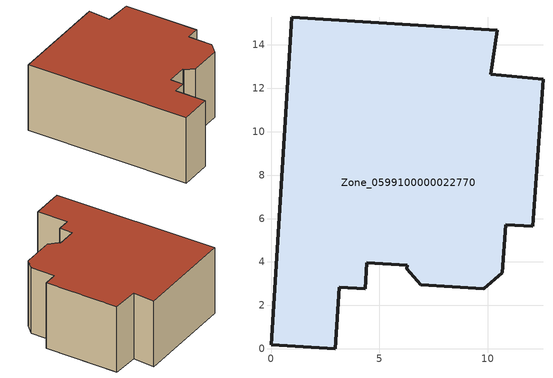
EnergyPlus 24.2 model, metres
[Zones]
Zone_0599100000022770
 floor ground (C_G): 12.05,5.64 10.83,5.72 10.67,3.51 9.81,2.76 6.9,2.96 6.26,3.68 6.28,3.85 4.41,3.96 4.33,2.77 3.14,2.83 2.97,0 0,0.19 0.96,15.28 10.42,14.68 10.12,12.65 12.54,12.41 z0
 wall outside (C_F): 0.96,15.28 0,0.19 2.97,0 3.14,2.83 4.33,2.77 4.41,3.96 6.28,3.85 6.26,3.68 6.9,2.96 9.81,2.76 10.67,3.51 10.83,5.72 12.05,5.64 12.54,12.41 10.12,12.65 10.42,14.68 0.96,15.28 z0:6.33
 roof outside (C_R): 10.12,12.65 10.42,14.68 0.96,15.28 0,0.19 2.97,0 3.14,2.83 4.33,2.77 4.41,3.96 6.28,3.85 6.26,3.68 6.9,2.96 9.81,2.76 10.67,3.51 10.83,5.72 12.05,5.64 12.54,12.41 z6.33
[BUILDING]
Pand.0599100000022770: North Axis=0; Terrain=City; Loads Convergence Tolerance Value=0.04; Temperature Convergence Tolerance Value=0.4; Solar Distribution=FullExterior; Maximum Number of Warmup Days=25; Minimum Number of Warmup Days=1
[Site:Location]
Rotterdam.The.Hague.AP_ZH_NLD Design_Conditions: Latitude=51.96; Longitude=4.45; Time Zone=1; Elevation=-4.5
[SITE:GROUNDTEMPERATURE:BUILDINGSURFACE]
18, 18, 18, 18, 18, 18, 18, 18, 18, 18, 18, 18
[MATERIAL] Thermal Absorptance=0.9; Solar Absorptance=0.7; Visible Absorptance=0.7
Name | Roughness | Thickness | Conductivity | Density | Specific Heat
G.D.1965 | MediumSmooth | 0.15 | 1 | 540 | 1210
F.D.1965 | Rough | 0.3 | 0.857143 | 1920 | 840
R.D.1965 | MediumRough | 0.2 | 0.08 | 1500 | 1000
[CONSTRUCTION]
C_G: G.D.1965
C_F: F.D.1965
C_R: R.D.1965
[ZONE]
Zone_0599100000022770: Type=1; Multiplier=1; Ceiling Height=Autocalculate; Volume=Autocalculate; Floor Area=autocalculate; Part of Total Floor Area=Yes
[ZONEINFILTRATION:DESIGNFLOWRATE]
Infil_Zone_0599100000022770: Zone or ZoneList or Space or SpaceList=Zone_0599100000022770; Schedule=AlwaysOn; Design Flow Rate Calculation Method=Flow/Area; Flow Rate per Floor Area=0.0042; Constant Term Coefficient=1; Temperature Term Coefficient=0; Velocity Term Coefficient=0; Velocity Squared Term Coefficient=0
[HVACTEMPLATE:ZONE:IDEALLOADSAIRSYSTEM]
Zone_0599100000022770: Maximum Heating Supply Air Temperature=50; Minimum Cooling Supply Air Temperature=13; Maximum Heating Supply Air Humidity Ratio=0.0156; Minimum Cooling Supply Air Humidity Ratio=0.0077; Heating Limit=NoLimit; Cooling Limit=NoLimit; Dehumidification Control Type=ConstantSensibleHeatRatio; Cooling Sensible Heat Ratio=0.7; Dehumidification Setpoint=60; Humidification Control Type=None; Humidification Setpoint=30; Outdoor Air Method=None; Outdoor Air Flow Rate per Person=0.00944; Outdoor Air Flow Rate per Zone Floor Area=0; Outdoor Air Flow Rate per Zone=0; Demand Controlled Ventilation Type=None; Outdoor Air Economizer Type=NoEconomizer; Heat Recovery Type=None; Sensible Heat Recovery Effectiveness=0.7; Latent Heat Recovery Effectiveness=0.65
[ZONECONTROL:THERMOSTAT]
ThermostatControl_Zone_0599100000022770: Zone or ZoneList=Zone_0599100000022770; Control Type Schedule=DualSetpointControlType; Control 1=Thermostat_Zone_0599100000022770; Temperature Difference Between Cutout And Setpoint=0
[THERMOSTATSETPOINT:DUALSETPOINT]
Thermostat_Zone_0599100000022770: Heating Setpoint Temperature Schedule=HeatingSetpoint_Zone_0599100000022770; Cooling Setpoint Temperature Schedule=CoolingSetpoint_Zone_0599100000022770
[SCHEDULE:COMPACT]
HeatingSetpoint_Zone_0599100000022770: Through: 12/31, For: AllDays, Until: 24:00, 21
CoolingSetpoint_Zone_0599100000022770: Through: 12/31, For: AllDays, Until: 24:00, 24
DualSetpointControlType: Through: 12/31, For: AllDays, Until: 24:00, 4
AlwaysOn: Through: 12/31, For: AllDays, Until: 24:00, 1
